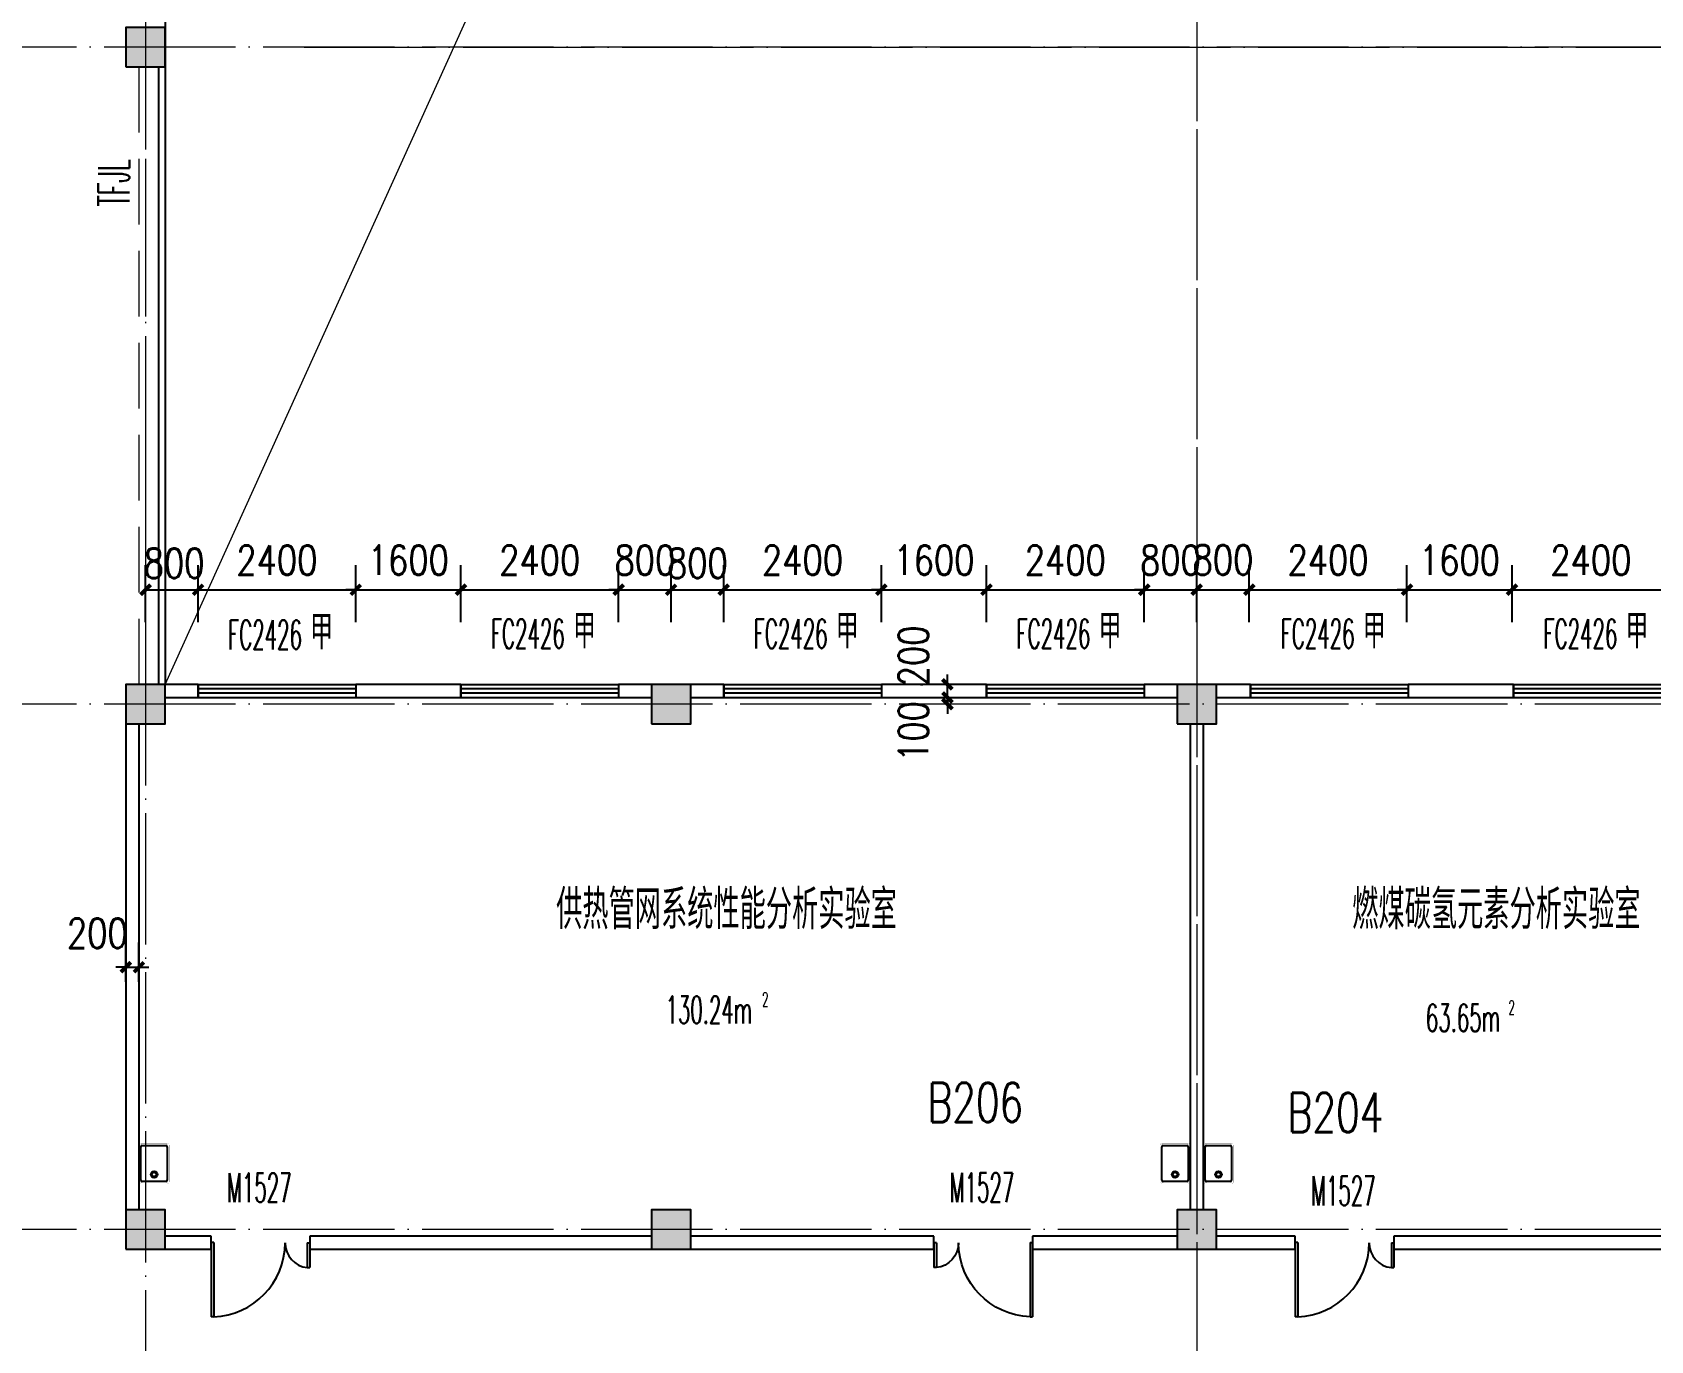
# Model space of a CAD drawing. Extents: x 1417642 to 3570900, y 124798 to 1191112.
# Drawn here: x 1523256 to 1547887, y 572081 to 591996 of the extents above; entities that cross this region are included whole.
import ezdxf

# ---------------------------------------------------------------- set-up
doc = ezdxf.new("R2010")
doc.units = 0
doc.header["$LTSCALE"] = 1000
doc.header["$MEASUREMENT"] = 0
doc.linetypes.add('DASH', pattern=[0.35, 0.25, -0.1])
doc.linetypes.add('DOTE', pattern=[2.42, 2, -0.2, 0.02, -0.2])
doc.layers.get('0').update_dxf_attribs({"linetype": 'CONTINUOUS'})
doc.layers.get('Defpoints').update_dxf_attribs({"linetype": 'CONTINUOUS'})
for name, color, linetype in [('COLUMN', 9, 'CONTINUOUS'), ('DOTE', 1, 'DOTE'), ('LATRINE', 6, 'CONTINUOUS'), ('PUB_DIM', 3, 'CONTINUOUS'), ('PUB_HATCH', 8, 'CONTINUOUS'), ('PUB_TEXT', 40, 'CONTINUOUS'), ('SPACE', 7, 'CONTINUOUS'), ('STAIR', 2, 'CONTINUOUS'), ('WALL', 4, 'CONTINUOUS'), ('WINDOW', 2, 'CONTINUOUS'), ('WINDOW_TEXT', 7, 'CONTINUOUS'), ('填充', 252, 'CONTINUOUS'), ('水点', 3, 'CONTINUOUS')]:
    doc.layers.add(name, color=color, linetype=linetype)
doc.styles.add('_TCH_SPACE', font='ROMANS', dxfattribs={"width": 0.7, "height": 5, "bigfont": 'Z'})
doc.styles.add('_TCH_WINDOW', font='ROMANS.shx', dxfattribs={"width": 0.7, "height": 400, "bigfont": 'Z.shx'})
doc.styles.add('DIM_FONT', font='SIMPLEX.shx', dxfattribs={"width": 0.8})
doc.styles.get("Standard").update_dxf_attribs({"font": 'GBENOR', "bigfont": 'GBCBIG'})
doc.styles.add('Z', font='ROMANS', dxfattribs={"width": 0.7, "bigfont": 'Z'})
doc.dimstyles.new('DIMN150', dxfattribs={"dimscale": 1.5, "dimtxt": 300, "dimasz": 100, "dimexe": 250, "dimexo": 300, "dimgap": 150, "dimtad": 1, "dimdec": 0, "dimzin": 0, "dimdsep": 46, "dimtxsty": 'DIM_FONT', "dimblk": 'ARCHTICK', "dimcen": 0.09, "dimdle": 1.5, "dimclrt": 7, "dimazin": 2, "dimtfac": 1, "dimtdec": 0, "dimtix": 1, "dimtmove": 2, "dimatfit": 3, "dimldrblk": 'ARCHTICK', "dimfxl": 1, "dimtolj": 1, "dimtzin": 0, "dimarcsym": 0})

# ---------------------------------------------------------------- blocks, each defined once
blk = doc.blocks.new('M_E3')
for p, q in [((-275, -410), (-275, -50)), ((-255, -30), (255, -30)), ((275, -50), (275, -410)), ((255, -430), (-255, -430))]:
    blk.add_line(p, q)
at = {"const_width": 1.5}
for points in [[(-275, 0, 0.414214), (-305, -30, 0.414214)], [(305, -30, 0.414214), (275, 0, 0.414214)], [(-305, -430, 0.414214), (-275, -460, 0.414214)], [(275, -460, 0.414214), (305, -430, 0.414214)]]:
    blk.add_lwpolyline(points, format="xyb", dxfattribs=at)
for points in [[(-275, 0), (275, 0)], [(-305, -430), (-305, -30)], [(305, -30), (305, -430)], [(275, -460), (-275, -460)]]:
    blk.add_lwpolyline(points, dxfattribs=at)
for radius in [50, 32.5]:
    blk.add_circle((165, -230), radius)
for centre, start, end in [((-255, -50), 90, 180), ((255, -50), 0, 90), ((-255, -410), 180, 270), ((255, -410), 270, 0)]:
    blk.add_arc(centre, 20, start, end)
at = {"width": 0.8, "flags": 9}
for tag in ['XSIZE', 'YSIZE']:
    blk.add_attdef(tag, (0, 0), '', height=0.5, dxfattribs=at)
blk = doc.blocks.new('_ArchTick')
at = {"color": 0, "linetype": 'ByBlock', "const_width": 0.4}
blk.add_lwpolyline([(-0.5, -0.5), (0.5, 0.5)], dxfattribs=at)
blk = doc.blocks.new('*D902')
at = {"layer": 'Defpoints', "color": 0}
for p in [(1537184, 581871), (1537223, 581871), (1537223, 581771)]:
    blk.add_point(p, dxfattribs=at)
at = {"layer": 'PUB_DIM', "color": 0, "lineweight": -2}
for p, q in [((1536773, 581871), (1536809, 581871)), ((1537184, 581871), (1537184, 582021)), ((1537184, 581771), (1537184, 581871)), ((1536773, 581771), (1536809, 581771)), ((1537184, 581771), (1537184, 581621))]:
    blk.add_line(p, q, dxfattribs=at)
at = {"layer": 'PUB_DIM', "color": 0, "lineweight": -2, "xscale": 150, "yscale": 150, "zscale": 150}
for p, rotation in [((1537184, 581871), 270), ((1537184, 581771), 90)]:
    blk.add_blockref('_ArchTick', p, dxfattribs=dict(at, rotation=rotation))
at = {"layer": 'PUB_DIM', "color": 7, "insert": (1536666, 581353), "char_height": 450, "attachment_point": 5, "rotation": 90, "style": 'DIM_FONT'}
blk.add_mtext('\\A1;100', dxfattribs=at)
blk = doc.blocks.new('*D903')
at = {"layer": 'Defpoints', "color": 0}
for p in [(1537184, 582071), (1537223, 582071), (1537223, 581871)]:
    blk.add_point(p, dxfattribs=at)
at = {"layer": 'PUB_DIM', "color": 0, "lineweight": -2}
for p, q in [((1536773, 582071), (1536809, 582071)), ((1537184, 582071), (1537184, 582221)), ((1537184, 581871), (1537184, 582071)), ((1536773, 581871), (1536809, 581871)), ((1537184, 581871), (1537184, 581721))]:
    blk.add_line(p, q, dxfattribs=at)
at = {"layer": 'PUB_DIM', "color": 0, "lineweight": -2, "xscale": 150, "yscale": 150, "zscale": 150}
for p, rotation in [((1537184, 582071), 270), ((1537184, 581871), 90)]:
    blk.add_blockref('_ArchTick', p, dxfattribs=dict(at, rotation=rotation))
at = {"layer": 'PUB_DIM', "color": 7, "insert": (1536666, 582504), "char_height": 450, "attachment_point": 5, "rotation": 90, "style": 'DIM_FONT'}
blk.add_mtext('\\A1;200', dxfattribs=at)
blk = doc.blocks.new('*D2437')
at = {"layer": 'Defpoints', "color": 0}
for p in [(1524879, 577765), (1524679, 577091), (1524879, 577091)]:
    blk.add_point(p, dxfattribs=at)
at = {"layer": 'PUB_DIM', "color": 0, "lineweight": -2}
for p, q in [((1524679, 577541), (1524679, 578140)), ((1524879, 577541), (1524879, 578140)), ((1524679, 577765), (1524529, 577765)), ((1524679, 577765), (1524879, 577765)), ((1524879, 577765), (1525029, 577765))]:
    blk.add_line(p, q, dxfattribs=at)
at = {"layer": 'PUB_DIM', "color": 0, "lineweight": -2, "xscale": 150, "yscale": 150, "zscale": 150}
blk.add_blockref('_ArchTick', (1524679, 577765), dxfattribs=at)
at = {"layer": 'PUB_DIM', "color": 0, "lineweight": -2, "xscale": 150, "yscale": 150, "zscale": 150, "rotation": 180}
blk.add_blockref('_ArchTick', (1524879, 577765), dxfattribs=at)
at = {"layer": 'PUB_DIM', "color": 7, "insert": (1524245, 578282), "char_height": 450, "attachment_point": 5, "style": 'DIM_FONT'}
blk.add_mtext('\\A1;200', dxfattribs=at)
blk = doc.blocks.new('*D3095')
at = {"layer": 'Defpoints', "color": 0}
for p in [(1525779, 583512), (1524979, 582566), (1525779, 582566)]:
    blk.add_point(p, dxfattribs=at)
at = {"layer": 'PUB_DIM', "color": 0, "lineweight": -2}
for p, q in [((1524979, 583016), (1524979, 583887)), ((1525779, 583016), (1525779, 583887)), ((1524976, 583512), (1525781, 583512))]:
    blk.add_line(p, q, dxfattribs=at)
at = {"layer": 'PUB_DIM', "color": 0, "lineweight": -2, "xscale": 150, "yscale": 150, "zscale": 150, "rotation": 180}
blk.add_blockref('_ArchTick', (1524979, 583512), dxfattribs=at)
at = {"layer": 'PUB_DIM', "color": 0, "lineweight": -2, "xscale": 150, "yscale": 150, "zscale": 150}
blk.add_blockref('_ArchTick', (1525779, 583512), dxfattribs=at)
at = {"layer": 'PUB_DIM', "color": 7, "insert": (1525414, 583914), "char_height": 450, "attachment_point": 5, "style": 'DIM_FONT'}
blk.add_mtext('\\A1;800', dxfattribs=at)
blk = doc.blocks.new('*D3096')
at = {"layer": 'Defpoints', "color": 0}
for p in [(1528179, 583512), (1525779, 582566), (1528179, 582566)]:
    blk.add_point(p, dxfattribs=at)
at = {"layer": 'PUB_DIM', "color": 0, "lineweight": -2}
for p, q in [((1525779, 583016), (1525779, 583887)), ((1528179, 583016), (1528179, 583887)), ((1525776, 583512), (1528181, 583512))]:
    blk.add_line(p, q, dxfattribs=at)
at = {"layer": 'PUB_DIM', "color": 0, "lineweight": -2, "xscale": 150, "yscale": 150, "zscale": 150, "rotation": 180}
blk.add_blockref('_ArchTick', (1525779, 583512), dxfattribs=at)
at = {"layer": 'PUB_DIM', "color": 0, "lineweight": -2, "xscale": 150, "yscale": 150, "zscale": 150}
blk.add_blockref('_ArchTick', (1528179, 583512), dxfattribs=at)
at = {"layer": 'PUB_DIM', "color": 7, "insert": (1526979, 583962), "char_height": 450, "attachment_point": 5, "style": 'DIM_FONT'}
blk.add_mtext('\\A1;2400', dxfattribs=at)
blk = doc.blocks.new('*D3097')
at = {"layer": 'Defpoints', "color": 0}
for p in [(1529779, 583512), (1528179, 582566), (1529779, 582566)]:
    blk.add_point(p, dxfattribs=at)
at = {"layer": 'PUB_DIM', "color": 0, "lineweight": -2}
for p, q in [((1528179, 583016), (1528179, 583887)), ((1529779, 583016), (1529779, 583887)), ((1528179, 583512), (1528029, 583512)), ((1528179, 583512), (1529779, 583512)), ((1529779, 583512), (1529929, 583512))]:
    blk.add_line(p, q, dxfattribs=at)
at = {"layer": 'PUB_DIM', "color": 0, "lineweight": -2, "xscale": 150, "yscale": 150, "zscale": 150}
blk.add_blockref('_ArchTick', (1528179, 583512), dxfattribs=at)
at = {"layer": 'PUB_DIM', "color": 0, "lineweight": -2, "xscale": 150, "yscale": 150, "zscale": 150, "rotation": 180}
blk.add_blockref('_ArchTick', (1529779, 583512), dxfattribs=at)
at = {"layer": 'PUB_DIM', "color": 7, "insert": (1528979, 583962), "char_height": 450, "attachment_point": 5, "style": 'DIM_FONT'}
blk.add_mtext('\\A1;1600', dxfattribs=at)
blk = doc.blocks.new('*D3098')
at = {"layer": 'Defpoints', "color": 0}
for p in [(1532179, 583512), (1529779, 582566), (1532179, 582566)]:
    blk.add_point(p, dxfattribs=at)
at = {"layer": 'PUB_DIM', "color": 0, "lineweight": -2}
for p, q in [((1529779, 583016), (1529779, 583887)), ((1532179, 583016), (1532179, 583887)), ((1529776, 583512), (1532181, 583512))]:
    blk.add_line(p, q, dxfattribs=at)
at = {"layer": 'PUB_DIM', "color": 0, "lineweight": -2, "xscale": 150, "yscale": 150, "zscale": 150, "rotation": 180}
blk.add_blockref('_ArchTick', (1529779, 583512), dxfattribs=at)
at = {"layer": 'PUB_DIM', "color": 0, "lineweight": -2, "xscale": 150, "yscale": 150, "zscale": 150}
blk.add_blockref('_ArchTick', (1532179, 583512), dxfattribs=at)
at = {"layer": 'PUB_DIM', "color": 7, "insert": (1530979, 583962), "char_height": 450, "attachment_point": 5, "style": 'DIM_FONT'}
blk.add_mtext('\\A1;2400', dxfattribs=at)
blk = doc.blocks.new('*D3099')
at = {"layer": 'Defpoints', "color": 0}
for p in [(1532979, 583512), (1532179, 582566), (1532979, 582566)]:
    blk.add_point(p, dxfattribs=at)
at = {"layer": 'PUB_DIM', "color": 0, "lineweight": -2}
for p, q in [((1532179, 583016), (1532179, 583887)), ((1532979, 583016), (1532979, 583887)), ((1532179, 583512), (1532029, 583512)), ((1532179, 583512), (1532979, 583512)), ((1532979, 583512), (1533129, 583512))]:
    blk.add_line(p, q, dxfattribs=at)
at = {"layer": 'PUB_DIM', "color": 0, "lineweight": -2, "xscale": 150, "yscale": 150, "zscale": 150}
blk.add_blockref('_ArchTick', (1532179, 583512), dxfattribs=at)
at = {"layer": 'PUB_DIM', "color": 0, "lineweight": -2, "xscale": 150, "yscale": 150, "zscale": 150, "rotation": 180}
blk.add_blockref('_ArchTick', (1532979, 583512), dxfattribs=at)
at = {"layer": 'PUB_DIM', "color": 7, "insert": (1532579, 583962), "char_height": 450, "attachment_point": 5, "style": 'DIM_FONT'}
blk.add_mtext('\\A1;800', dxfattribs=at)
blk = doc.blocks.new('*D3100')
at = {"layer": 'Defpoints', "color": 0}
for p in [(1533779, 583512), (1532979, 582566), (1533779, 582566)]:
    blk.add_point(p, dxfattribs=at)
at = {"layer": 'PUB_DIM', "color": 0, "lineweight": -2}
for p, q in [((1532979, 583016), (1532979, 583887)), ((1533779, 583016), (1533779, 583887)), ((1532976, 583512), (1533781, 583512))]:
    blk.add_line(p, q, dxfattribs=at)
at = {"layer": 'PUB_DIM', "color": 0, "lineweight": -2, "xscale": 150, "yscale": 150, "zscale": 150, "rotation": 180}
blk.add_blockref('_ArchTick', (1532979, 583512), dxfattribs=at)
at = {"layer": 'PUB_DIM', "color": 0, "lineweight": -2, "xscale": 150, "yscale": 150, "zscale": 150}
blk.add_blockref('_ArchTick', (1533779, 583512), dxfattribs=at)
at = {"layer": 'PUB_DIM', "color": 7, "insert": (1533379, 583914), "char_height": 450, "attachment_point": 5, "style": 'DIM_FONT'}
blk.add_mtext('\\A1;800', dxfattribs=at)
blk = doc.blocks.new('*D3101')
at = {"layer": 'Defpoints', "color": 0}
for p in [(1536179, 583512), (1533779, 582566), (1536179, 582566)]:
    blk.add_point(p, dxfattribs=at)
at = {"layer": 'PUB_DIM', "color": 0, "lineweight": -2}
for p, q in [((1533779, 583016), (1533779, 583887)), ((1536179, 583016), (1536179, 583887)), ((1533776, 583512), (1536181, 583512))]:
    blk.add_line(p, q, dxfattribs=at)
at = {"layer": 'PUB_DIM', "color": 0, "lineweight": -2, "xscale": 150, "yscale": 150, "zscale": 150, "rotation": 180}
blk.add_blockref('_ArchTick', (1533779, 583512), dxfattribs=at)
at = {"layer": 'PUB_DIM', "color": 0, "lineweight": -2, "xscale": 150, "yscale": 150, "zscale": 150}
blk.add_blockref('_ArchTick', (1536179, 583512), dxfattribs=at)
at = {"layer": 'PUB_DIM', "color": 7, "insert": (1534979, 583962), "char_height": 450, "attachment_point": 5, "style": 'DIM_FONT'}
blk.add_mtext('\\A1;2400', dxfattribs=at)
blk = doc.blocks.new('*D3102')
at = {"layer": 'Defpoints', "color": 0}
for p in [(1537779, 583512), (1536179, 582566), (1537779, 582566)]:
    blk.add_point(p, dxfattribs=at)
at = {"layer": 'PUB_DIM', "color": 0, "lineweight": -2}
for p, q in [((1536179, 583016), (1536179, 583887)), ((1537779, 583016), (1537779, 583887)), ((1536179, 583512), (1536029, 583512)), ((1536179, 583512), (1537779, 583512)), ((1537779, 583512), (1537929, 583512))]:
    blk.add_line(p, q, dxfattribs=at)
at = {"layer": 'PUB_DIM', "color": 0, "lineweight": -2, "xscale": 150, "yscale": 150, "zscale": 150}
blk.add_blockref('_ArchTick', (1536179, 583512), dxfattribs=at)
at = {"layer": 'PUB_DIM', "color": 0, "lineweight": -2, "xscale": 150, "yscale": 150, "zscale": 150, "rotation": 180}
blk.add_blockref('_ArchTick', (1537779, 583512), dxfattribs=at)
at = {"layer": 'PUB_DIM', "color": 7, "insert": (1536979, 583962), "char_height": 450, "attachment_point": 5, "style": 'DIM_FONT'}
blk.add_mtext('\\A1;1600', dxfattribs=at)
blk = doc.blocks.new('*D3103')
at = {"layer": 'Defpoints', "color": 0}
for p in [(1540179, 583512), (1537779, 582566), (1540179, 582566)]:
    blk.add_point(p, dxfattribs=at)
at = {"layer": 'PUB_DIM', "color": 0, "lineweight": -2}
for p, q in [((1537779, 583016), (1537779, 583887)), ((1540179, 583016), (1540179, 583887)), ((1537776, 583512), (1540181, 583512))]:
    blk.add_line(p, q, dxfattribs=at)
at = {"layer": 'PUB_DIM', "color": 0, "lineweight": -2, "xscale": 150, "yscale": 150, "zscale": 150, "rotation": 180}
blk.add_blockref('_ArchTick', (1537779, 583512), dxfattribs=at)
at = {"layer": 'PUB_DIM', "color": 0, "lineweight": -2, "xscale": 150, "yscale": 150, "zscale": 150}
blk.add_blockref('_ArchTick', (1540179, 583512), dxfattribs=at)
at = {"layer": 'PUB_DIM', "color": 7, "insert": (1538979, 583962), "char_height": 450, "attachment_point": 5, "style": 'DIM_FONT'}
blk.add_mtext('\\A1;2400', dxfattribs=at)
blk = doc.blocks.new('*D3104')
at = {"layer": 'Defpoints', "color": 0}
for p in [(1540979, 583512), (1540179, 582566), (1540979, 582566)]:
    blk.add_point(p, dxfattribs=at)
at = {"layer": 'PUB_DIM', "color": 0, "lineweight": -2}
for p, q in [((1540179, 583016), (1540179, 583887)), ((1540979, 583016), (1540979, 583887)), ((1540179, 583512), (1540029, 583512)), ((1540179, 583512), (1540979, 583512)), ((1540979, 583512), (1541129, 583512))]:
    blk.add_line(p, q, dxfattribs=at)
at = {"layer": 'PUB_DIM', "color": 0, "lineweight": -2, "xscale": 150, "yscale": 150, "zscale": 150}
blk.add_blockref('_ArchTick', (1540179, 583512), dxfattribs=at)
at = {"layer": 'PUB_DIM', "color": 0, "lineweight": -2, "xscale": 150, "yscale": 150, "zscale": 150, "rotation": 180}
blk.add_blockref('_ArchTick', (1540979, 583512), dxfattribs=at)
at = {"layer": 'PUB_DIM', "color": 7, "insert": (1540579, 583962), "char_height": 450, "attachment_point": 5, "style": 'DIM_FONT'}
blk.add_mtext('\\A1;800', dxfattribs=at)
blk = doc.blocks.new('*D3105')
at = {"layer": 'Defpoints', "color": 0}
for p in [(1541778, 583512), (1540979, 582566), (1541778, 582566)]:
    blk.add_point(p, dxfattribs=at)
at = {"layer": 'PUB_DIM', "color": 0, "lineweight": -2}
for p, q in [((1540979, 583016), (1540979, 583887)), ((1541778, 583016), (1541778, 583887)), ((1540976, 583512), (1541781, 583512))]:
    blk.add_line(p, q, dxfattribs=at)
at = {"layer": 'PUB_DIM', "color": 0, "lineweight": -2, "xscale": 150, "yscale": 150, "zscale": 150, "rotation": 180}
blk.add_blockref('_ArchTick', (1540979, 583512), dxfattribs=at)
at = {"layer": 'PUB_DIM', "color": 0, "lineweight": -2, "xscale": 150, "yscale": 150, "zscale": 150}
blk.add_blockref('_ArchTick', (1541778, 583512), dxfattribs=at)
at = {"layer": 'PUB_DIM', "color": 7, "insert": (1541378, 583965), "char_height": 450, "attachment_point": 5, "style": 'DIM_FONT'}
blk.add_mtext('\\A1;800', dxfattribs=at)
blk = doc.blocks.new('*D3106')
at = {"layer": 'Defpoints', "color": 0}
for p in [(1544178, 583512), (1541778, 582566), (1544178, 582566)]:
    blk.add_point(p, dxfattribs=at)
at = {"layer": 'PUB_DIM', "color": 0, "lineweight": -2}
for p, q in [((1541778, 583016), (1541778, 583887)), ((1544178, 583016), (1544178, 583887)), ((1541776, 583512), (1544181, 583512))]:
    blk.add_line(p, q, dxfattribs=at)
at = {"layer": 'PUB_DIM', "color": 0, "lineweight": -2, "xscale": 150, "yscale": 150, "zscale": 150, "rotation": 180}
blk.add_blockref('_ArchTick', (1541778, 583512), dxfattribs=at)
at = {"layer": 'PUB_DIM', "color": 0, "lineweight": -2, "xscale": 150, "yscale": 150, "zscale": 150}
blk.add_blockref('_ArchTick', (1544178, 583512), dxfattribs=at)
at = {"layer": 'PUB_DIM', "color": 7, "insert": (1542978, 583962), "char_height": 450, "attachment_point": 5, "style": 'DIM_FONT'}
blk.add_mtext('\\A1;2400', dxfattribs=at)
blk = doc.blocks.new('*D3107')
at = {"layer": 'Defpoints', "color": 0}
for p in [(1545778, 583512), (1544178, 582566), (1545778, 582566)]:
    blk.add_point(p, dxfattribs=at)
at = {"layer": 'PUB_DIM', "color": 0, "lineweight": -2}
for p, q in [((1544178, 583016), (1544178, 583887)), ((1545778, 583016), (1545778, 583887)), ((1544178, 583512), (1544028, 583512)), ((1544178, 583512), (1545778, 583512)), ((1545778, 583512), (1545928, 583512))]:
    blk.add_line(p, q, dxfattribs=at)
at = {"layer": 'PUB_DIM', "color": 0, "lineweight": -2, "xscale": 150, "yscale": 150, "zscale": 150}
blk.add_blockref('_ArchTick', (1544178, 583512), dxfattribs=at)
at = {"layer": 'PUB_DIM', "color": 0, "lineweight": -2, "xscale": 150, "yscale": 150, "zscale": 150, "rotation": 180}
blk.add_blockref('_ArchTick', (1545778, 583512), dxfattribs=at)
at = {"layer": 'PUB_DIM', "color": 7, "insert": (1544978, 583962), "char_height": 450, "attachment_point": 5, "style": 'DIM_FONT'}
blk.add_mtext('\\A1;1600', dxfattribs=at)
blk = doc.blocks.new('*D3108')
at = {"layer": 'Defpoints', "color": 0}
for p in [(1548178, 583512), (1545778, 582566), (1548178, 582566)]:
    blk.add_point(p, dxfattribs=at)
at = {"layer": 'PUB_DIM', "color": 0, "lineweight": -2}
for p, q in [((1545778, 583016), (1545778, 583887)), ((1548178, 583016), (1548178, 583887)), ((1545776, 583512), (1548181, 583512))]:
    blk.add_line(p, q, dxfattribs=at)
at = {"layer": 'PUB_DIM', "color": 0, "lineweight": -2, "xscale": 150, "yscale": 150, "zscale": 150, "rotation": 180}
blk.add_blockref('_ArchTick', (1545778, 583512), dxfattribs=at)
at = {"layer": 'PUB_DIM', "color": 0, "lineweight": -2, "xscale": 150, "yscale": 150, "zscale": 150}
blk.add_blockref('_ArchTick', (1548178, 583512), dxfattribs=at)
at = {"layer": 'PUB_DIM', "color": 7, "insert": (1546978, 583962), "char_height": 450, "attachment_point": 5, "style": 'DIM_FONT'}
blk.add_mtext('\\A1;2400', dxfattribs=at)
blk = doc.blocks.new('_FZH')
blk.add_lwpolyline([(-0.5, -0.5), (0.5, -0.5), (0.5, 0.5), (-0.5, 0.5)], close=True)
at = {"layer": 'PUB_HATCH'}
blk.add_solid([(-0.5, -0.5), (0.5, -0.5), (-0.5, 0.5), (0.5, 0.5)], dxfattribs=at)
blk = doc.blocks.new('$TCHSYS$WIN2D')
for p, q in [((-0.5, 0.5), (0.5, 0.5)), ((-0.5, 0.5), (-0.5, -0.5)), ((0.5, 0.5), (0.5, -0.5)), ((0.5, 0.167), (-0.5, 0.167)), ((0.5, -0.167), (-0.5, -0.167)), ((-0.5, -0.5), (0.5, -0.5))]:
    blk.add_line(p, q)
blk = doc.blocks.new('$DorLib2D$00000225')
at = {"color": 0}
for p, q in [((0.475, -0.001), (0.475, 0.752)), ((0.475, 0.752), (0.5, 0.752)), ((0.5, -0.001), (0.5, 0.752)), ((-0.5, 0), (-0.5, 0.252)), ((-0.475, 0.252), (-0.5, 0.252)), ((-0.475, 0), (-0.475, 0.252)), ((-0.475, 0), (-0.5, 0)), ((0.475, -0.001), (0.5, -0.001))]:
    blk.add_line(p, q, dxfattribs=at)
for centre, radius, start, end in [((0.505, -0.002), 0.755, 92.2493, 179.7238), ((-0.501, 0.003), 0.251, 359.7899, 84.0974)]:
    blk.add_arc(centre, radius, start, end, dxfattribs=at)

msp = doc.modelspace()

# ---------------------------------------------------------------- linework, layer by layer
at = {"layer": 'DOTE', "lineweight": 0, "elevation": 0}
for points in [[(1540978.7, 626822.2), (1540978.7, 515570.4)], [(1540978.7, 626522.2), (1540978.7, 515570.4)], [(1524978.7, 599470.9), (1524978.7, 515570.4)], [(1596527.1, 591770.9), (1501578.7, 591770.9)], [(1527391.3, 591770.9), (1595678.8, 591770.9)], [(1596527.1, 581770.9), (1501378.7, 581770.9)], [(1596527.1, 573770.9), (1501378.7, 573770.9)]]:
    msp.add_lwpolyline(points, dxfattribs=at)
at = {"layer": 'LATRINE', "linetype": 'DASH', "lineweight": 0, "ltscale": 4}
for p, q in [((1524878.7, 591470.9, 0), (1524878.7, 582071, 0)), ((1524978.7, 591470.9, 0), (1524978.7, 582071, 0))]:
    msp.add_line(p, q, dxfattribs=at)
at = {"layer": 'STAIR'}
for p, q in [((1525278.7, 599470.9, 0), (1525278.7, 582071, 0)), ((1525178.7, 591470.9, 0), (1525178.7, 582071, 0))]:
    msp.add_line(p, q, dxfattribs=at)
at = {"layer": 'STAIR', "lineweight": 0, "elevation": 0}
msp.add_lwpolyline([(1525278.7, 582071), (1530241.4, 593031.3), (1574778.7, 599470.9)], dxfattribs=at)
at = {"layer": 'WALL'}
for p, q in [((1525778.7, 582071), (1525278.7, 582071)), ((1525778.7, 581871), (1525778.7, 582071)), ((1529778.7, 582071), (1528178.7, 582071)), ((1528178.7, 582071), (1528178.7, 581871)), ((1529778.7, 581871), (1529778.7, 582071)), ((1532678.7, 582071), (1532178.7, 582071)), ((1532178.7, 582071), (1532178.7, 581871)), ((1533778.7, 582071), (1533278.7, 582071)), ((1533778.7, 581871), (1533778.7, 582071)), ((1537778.7, 582071), (1536178.7, 582071)), ((1536178.7, 582071), (1536178.7, 581871)), ((1537778.7, 581871), (1537778.7, 582071)), ((1540678.7, 582071), (1540178.7, 582071)), ((1540178.7, 582071), (1540178.7, 581871)), ((1541799.3, 582071), (1541278.7, 582071)), ((1541799.3, 581871), (1541799.3, 582071)), ((1545799.3, 582071), (1544199.3, 582071)), ((1544199.3, 582071), (1544199.3, 581871)), ((1545799.3, 581871), (1545799.3, 582071)), ((1525278.7, 581871), (1525778.7, 581871)), ((1528178.7, 581871), (1529778.7, 581871)), ((1532178.7, 581871), (1532678.7, 581871)), ((1533278.7, 581871), (1533778.7, 581871)), ((1536178.7, 581871), (1537778.7, 581871)), ((1540178.7, 581871), (1540678.7, 581871)), ((1541278.7, 581871), (1541799.3, 581871)), ((1544199.3, 581871), (1545799.3, 581871)), ((1524678.7, 581471), (1524678.7, 574071)), ((1524878.7, 581471), (1524878.7, 574071)), ((1540878.7, 581471), (1540878.7, 574071)), ((1541078.7, 581471), (1541078.7, 574071)), ((1525978.7, 573671), (1525278.7, 573671)), ((1525978.7, 573471), (1525978.7, 573671)), ((1532678.7, 573671), (1527478.7, 573671)), ((1527478.7, 573671), (1527478.7, 573471)), ((1536978.6, 573671), (1533278.7, 573671)), ((1536978.6, 573471), (1536978.6, 573671)), ((1540678.7, 573671), (1538478.6, 573671)), ((1538478.6, 573671), (1538478.6, 573471)), ((1542478.7, 573671), (1541278.7, 573671)), ((1542478.7, 573471), (1542478.7, 573671)), ((1548678.7, 573671), (1543978.7, 573671)), ((1543978.7, 573671), (1543978.7, 573471)), ((1525278.7, 573471), (1525978.7, 573471)), ((1527478.7, 573471), (1532678.7, 573471)), ((1533278.7, 573471), (1536978.6, 573471)), ((1538478.6, 573471), (1540678.7, 573471)), ((1541278.7, 573471), (1542478.7, 573471)), ((1543978.7, 573471), (1548678.7, 573471))]:
    msp.add_line(p, q, dxfattribs=at)

# ---------------------------------------------------------------- block references
at = {"layer": 'COLUMN', "lineweight": 0, "xscale": 600, "yscale": 600, "zscale": 600}
for p in [(1524978.7, 591770.9, 0), (1524978.7, 581771, 0), (1532978.7, 581771, 0), (1540978.7, 581771, 0), (1524978.7, 573771, 0), (1532978.7, 573771, 0), (1540978.7, 573771, 0)]:
    msp.add_blockref('_FZH', p, dxfattribs=at)
at = {"layer": 'WINDOW', "color": 2, "xscale": -2400, "yscale": -200, "zscale": -2400}
for p, rotation in [((1526978.7, 581971), 179.9999999999653), ((1530978.7, 581971), 179.9999999999653), ((1534978.7, 581971), 180), ((1538978.7, 581971), 180), ((1542999.3, 581971), 180), ((1546999.3, 581971), 180)]:
    msp.add_blockref('$TCHSYS$WIN2D', p, dxfattribs=dict(at, rotation=rotation))
at = {"layer": 'WINDOW', "lineweight": 0}
ref = msp.add_blockref('$DorLib2D$00000225', (1526728.7, 573571), dxfattribs=dict(at, xscale=1500, yscale=1500, zscale=1500, rotation=180))
ref.add_attrib('A', 'M1527', (1526219.4, 574186.3), dxfattribs={"layer": 'WINDOW_TEXT', "lineweight": 0, "height": 446.25, "style": '_TCH_WINDOW', "width": 0.494118})
ref = msp.add_blockref('$DorLib2D$00000225', (1537728.6, 573571), dxfattribs=dict(at, xscale=-1500, yscale=1500, zscale=-1500, rotation=180))
ref.add_attrib('A', 'M1527', (1537219.1, 574188.3), dxfattribs={"layer": 'WINDOW_TEXT', "lineweight": 0, "height": 446.25, "style": '_TCH_WINDOW', "width": 0.494118})
ref = msp.add_blockref('$DorLib2D$00000225', (1543228.7, 573571), dxfattribs=dict(at, xscale=1500, yscale=1500, zscale=1500, rotation=180))
ref.add_attrib('A', 'M1527', (1542719.4, 574137), dxfattribs={"layer": 'WINDOW_TEXT', "lineweight": 0, "height": 446.25, "style": '_TCH_WINDOW', "width": 0.494118})
at = {"layer": '水点', "rotation": 270}
for p in [(1525338.7, 574776, 0), (1540878.7, 574776, 0), (1541538.7, 574776, 0)]:
    msp.add_blockref('M_E3', p, dxfattribs=at)

# ---------------------------------------------------------------- texts
at = {"layer": 'PUB_TEXT', "style": 'Z', "width": 0.525}
msp.add_text('TFJL', height=480, rotation=90, dxfattribs=at).set_placement((1524736.2, 589343.2, 0))
at = {"layer": 'PUB_TEXT', "color": 1, "lineweight": 60, "style": 'Z', "width": 0.7}
for s, p in [('B206', (1536879.6, 575406.8)), ('B204', (1542361.7, 575251.9))]:
    msp.add_text(s, height=600, dxfattribs=at).set_placement(p)
at = {"layer": 'SPACE', "style": '_TCH_SPACE', "width": 0.525}
for s, height, p in [('2', 210, (1534363.3, 577168.7, 0)), ('130.24m', 420, (1532893.3, 576906.2, 0)), ('63.65m', 420, (1544465.9, 576784.1, 0)), ('2', 210, (1545725.9, 577046.6, 0))]:
    msp.add_text(s, height=height, dxfattribs=at).set_placement(p)
at = {"layer": 'WINDOW_TEXT', "color": 2, "style": '_TCH_WINDOW'}
for s, height, width, p in [('FC2426', 446.25, 0.494118, (1526235.3, 582604.1)), ('甲', 525, 0.7, (1527484.8, 582604.1)), ('FC2426', 446.25, 0.494118, (1530235.3, 582618.5)), ('甲', 525, 0.7, (1531484.8, 582618.5))]:
    msp.add_text(s, height=height, rotation=360, dxfattribs=dict(at, width=width)).set_placement(p)
for s, height, width, p in [('FC2426', 446.25, 0.494118, (1534235.3, 582618.5)), ('甲', 525, 0.7, (1535484.8, 582618.5)), ('FC2426', 446.25, 0.494118, (1538235.3, 582618.5)), ('甲', 525, 0.7, (1539484.8, 582618.5)), ('FC2426', 446.25, 0.494118, (1542255.9, 582618.5)), ('甲', 525, 0.7, (1543505.4, 582618.5)), ('FC2426', 446.25, 0.494118, (1546255.9, 582618.5)), ('甲', 525, 0.7, (1547505.4, 582618.5))]:
    msp.add_text(s, height=height, dxfattribs=dict(at, width=width)).set_placement(p)
at = {"layer": '填充', "char_height": 600, "attachment_point": 1, "style": '_TCH_WINDOW'}
for s, insert, width in [('{\\C2;供热管网系统性能分析实验室}', (1531228.5, 578944.2), 5704.437), ('{\\C2;燃煤碳氢元素分析实验室}', (1543345.6, 578944.2), 4659.858)]:
    msp.add_mtext(s, dxfattribs=dict(at, insert=insert, width=width))

# ---------------------------------------------------------------- dimensions: what is measured, and where the dimension line sits
at = {"layer": 'PUB_DIM'}
for p1, p2, picture, middle in [((1525778.7, 582566.2), (1528178.7, 582566.2), '*D3096', (1526978.7, 583961.7)), ((1528178.7, 582566.2), (1529778.7, 582566.2), '*D3097', (1528978.7, 583961.7)), ((1529778.7, 582566.2), (1532178.7, 582566.2), '*D3098', (1530978.7, 583961.7)), ((1532178.7, 582566.2), (1532978.7, 582566.2), '*D3099', (1532578.7, 583961.7)), ((1533778.7, 582566.2), (1536178.7, 582566.2), '*D3101', (1534978.7, 583961.7)), ((1536178.7, 582566.2), (1537778.7, 582566.2), '*D3102', (1536978.7, 583961.7)), ((1537778.7, 582566.2), (1540178.7, 582566.2), '*D3103', (1538978.7, 583961.7)), ((1540178.7, 582566.2), (1540978.7, 582566.2), '*D3104', (1540578.7, 583961.7)), ((1541778.3, 582566.2), (1544178.3, 582566.2), '*D3106', (1542978.3, 583961.7)), ((1544178.3, 582566.2), (1545778.3, 582566.2), '*D3107', (1544978.3, 583961.7)), ((1545778.3, 582566.2), (1548178.3, 582566.2), '*D3108', (1546978.3, 583961.7))]:
    dim = msp.add_aligned_dim(p1=p1, p2=p2, distance=945.5, dimstyle='DIMN150', dxfattribs=at)
    dim.commit()
    dim.dimension.update_dxf_attribs({"geometry": picture, "text_midpoint": middle})
for base, p1, p2, angle, picture, middle in [((1541778.3, 583511.7), (1540978.7, 582566.2), (1541778.3, 582566.2), 360, '*D3105', (1541378.5, 583965)), ((1525778.7, 583511.7), (1524978.7, 582566.2), (1525778.7, 582566.2), 360, '*D3095', (1525413.6, 583914)), ((1533778.7, 583511.7), (1532978.7, 582566.2), (1533778.7, 582566.2), 360, '*D3100', (1533378.7, 583914.4)), ((1537183.6, 582071), (1537222.9, 581871), (1537222.9, 582071), 90, '*D903', (1536666.1, 582504.5)), ((1537183.6, 581871), (1537222.9, 581770.9), (1537222.9, 581871), 90, '*D902', (1536666.1, 581353.1)), ((1524878.7, 577764.7), (1524678.7, 577090.9), (1524878.7, 577090.9), 360, '*D2437', (1524245.2, 578282.2))]:
    dim = msp.add_linear_dim(base=base, p1=p1, p2=p2, angle=angle, dimstyle='DIMN150', dxfattribs=at)
    dim.commit()
    dim.dimension.update_dxf_attribs({"geometry": picture, "text_midpoint": middle, "dimtype": 129})

doc.saveas('drawing.dxf')
